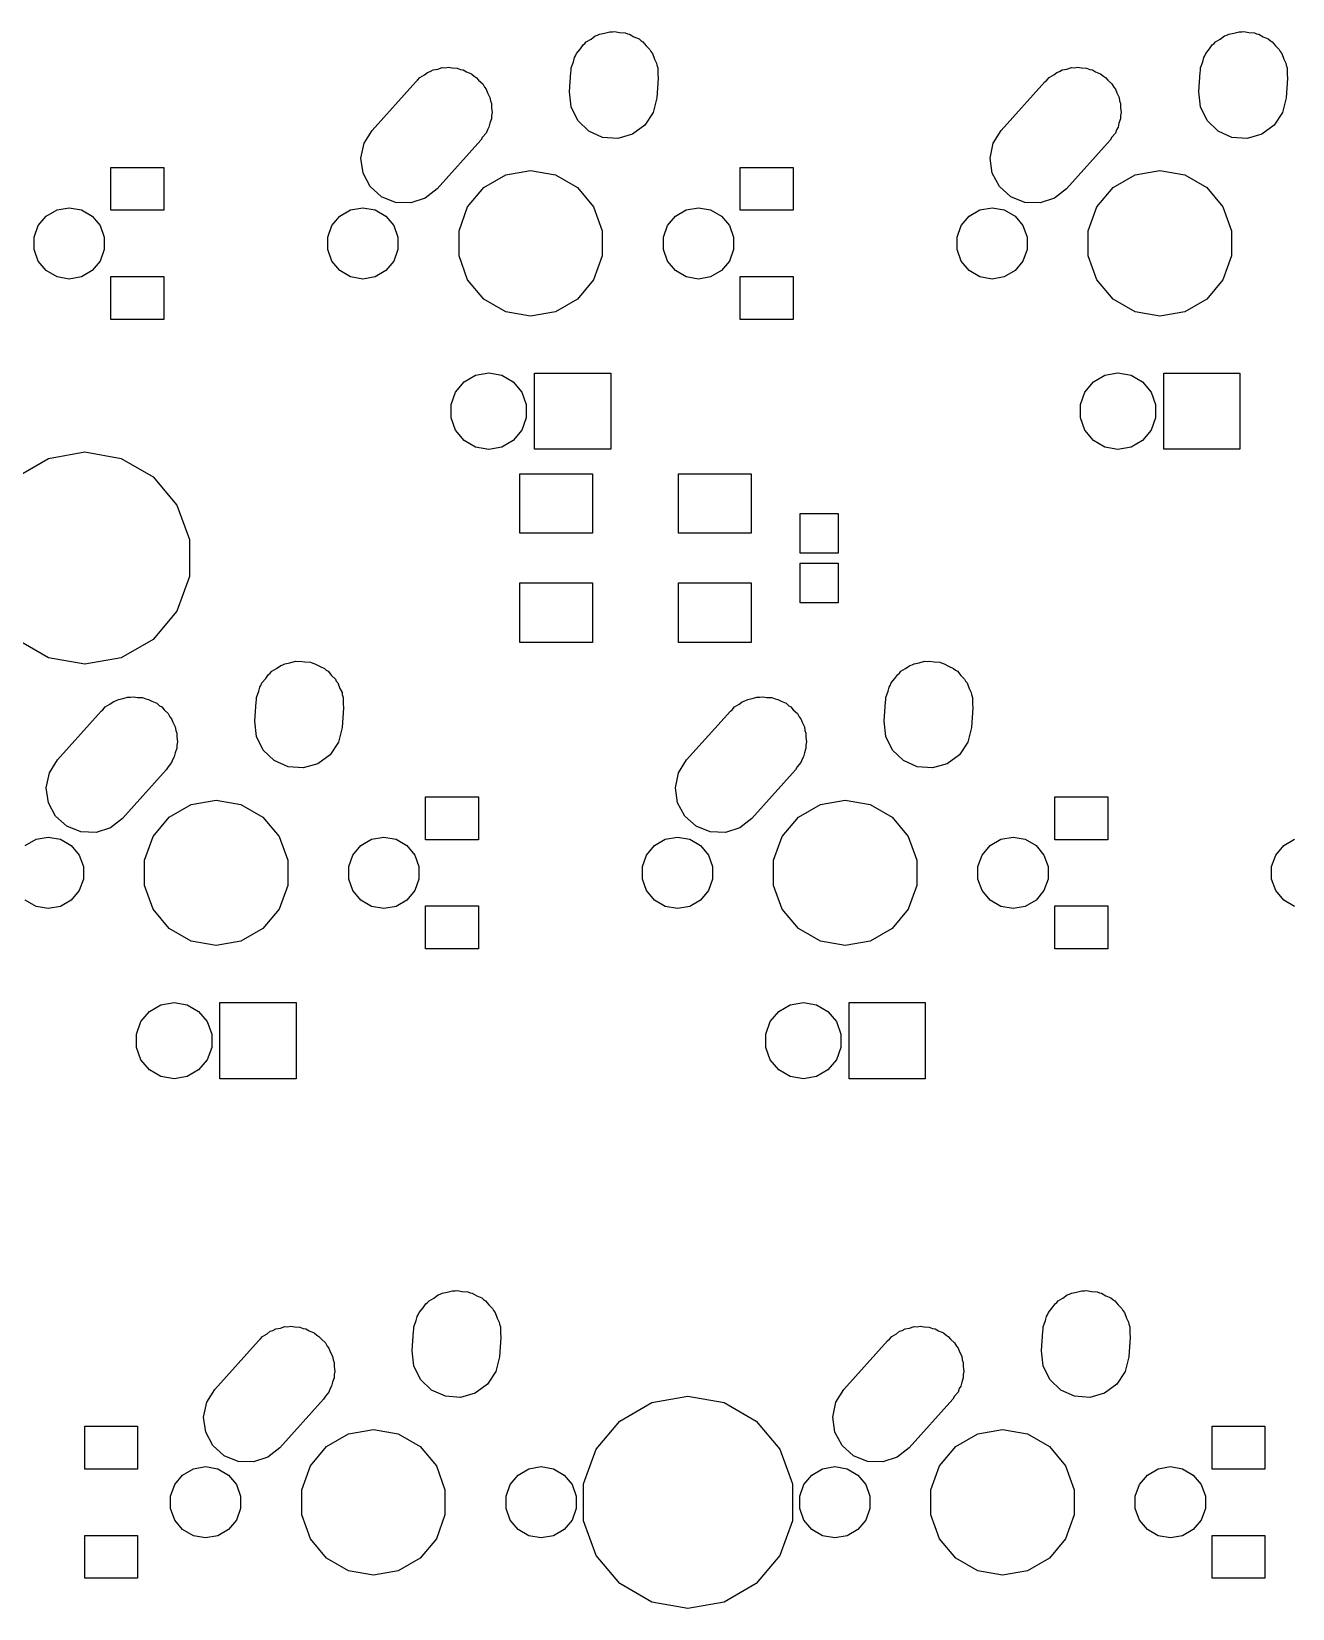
# Model space of a CAD drawing. Extents: x 50 to 349, y -142 to -48.
# Drawn here: x 156.34 to 194.51, y -98.46 to -50.74 of the extents above; entities that cross this region are included whole.
import ezdxf

# ---------------------------------------------------------------- set-up
doc = ezdxf.new("R2010")
doc.units = 0
doc.header["$MEASUREMENT"] = 0
doc.layers.add('BLACK', color=7, linetype='CONTINUOUS')

msp = doc.modelspace()

# ---------------------------------------------------------------- linework, layer by layer
at = {"layer": 'Black'}
for p, q in [((173.089, -51.1061), (173.135, -51.0511)), ((173.135, -51.0511), (173.277, -50.9691)), ((173.277, -50.9691), (173.408, -50.8735)), ((173.408, -50.8735), (173.477, -50.8538)), ((173.477, -50.8538), (173.535, -50.8202)), ((173.535, -50.8202), (173.687, -50.7934)), ((173.687, -50.7934), (173.851, -50.7462)), ((173.851, -50.7462), (173.925, -50.7514)), ((173.925, -50.7514), (173.99, -50.7399)), ((173.99, -50.7399), (174.138, -50.7661)), ((174.138, -50.7661), (174.31, -50.7779)), ((174.31, -50.7779), (174.379, -50.8085)), ((174.379, -50.8085), (174.445, -50.8202)), ((174.445, -50.8202), (174.578, -50.8971)), ((174.578, -50.8971), (174.73, -50.9647)), ((174.73, -50.9647), (174.783, -51.0152)), ((174.783, -51.0152), (174.845, -51.0511)), ((174.845, -51.0511), (174.95, -51.1768)), ((192.139, -51.1061), (192.185, -51.0511)), ((192.185, -51.0511), (192.327, -50.9691)), ((192.327, -50.9691), (192.458, -50.8735)), ((192.458, -50.8735), (192.527, -50.8538)), ((192.527, -50.8538), (192.585, -50.8202)), ((192.585, -50.8202), (192.737, -50.7934)), ((192.737, -50.7934), (192.901, -50.7462)), ((192.901, -50.7462), (192.975, -50.7514)), ((192.975, -50.7514), (193.04, -50.7399)), ((193.04, -50.7399), (193.188, -50.7661)), ((193.188, -50.7661), (193.36, -50.7779)), ((193.36, -50.7779), (193.429, -50.8085)), ((193.429, -50.8085), (193.495, -50.8202)), ((193.495, -50.8202), (193.628, -50.8971)), ((193.628, -50.8971), (193.78, -50.9647)), ((193.78, -50.9647), (193.833, -51.0152)), ((193.833, -51.0152), (193.895, -51.0511)), ((193.895, -51.0511), (194, -51.1768)), ((172.748, -51.6522), (172.779, -51.5261)), ((172.779, -51.5261), (172.811, -51.4789)), ((172.811, -51.4789), (172.838, -51.405)), ((172.838, -51.405), (172.954, -51.2673)), ((172.954, -51.2673), (173.036, -51.1443)), ((173.036, -51.1443), (173.089, -51.1061)), ((174.95, -51.1768), (175.062, -51.284)), ((175.062, -51.284), (175.091, -51.3447)), ((175.091, -51.3447), (175.142, -51.405)), ((175.142, -51.405), (175.203, -51.5738)), ((191.798, -51.6522), (191.829, -51.5261)), ((191.829, -51.5261), (191.861, -51.4789)), ((191.861, -51.4789), (191.888, -51.405)), ((191.888, -51.405), (192.004, -51.2673)), ((192.004, -51.2673), (192.086, -51.1443)), ((192.086, -51.1443), (192.139, -51.1061)), ((194, -51.1768), (194.112, -51.284)), ((194.112, -51.284), (194.141, -51.3447)), ((194.141, -51.3447), (194.192, -51.405)), ((194.192, -51.405), (194.253, -51.5738)), ((168.236, -52.0497), (168.332, -51.9746)), ((168.332, -51.9746), (168.411, -51.9488)), ((168.411, -51.9488), (168.495, -51.9002)), ((168.495, -51.9002), (168.635, -51.8754)), ((168.635, -51.8754), (168.769, -51.8317)), ((168.769, -51.8317), (168.865, -51.8349)), ((168.865, -51.8349), (168.95, -51.8199)), ((168.95, -51.8199), (169.074, -51.8418)), ((169.074, -51.8418), (169.229, -51.8469)), ((169.229, -51.8469), (169.328, -51.8865)), ((169.328, -51.8865), (169.405, -51.9002)), ((169.405, -51.9002), (169.504, -51.9576)), ((169.504, -51.9576), (169.656, -52.0186)), ((172.628, -52.565), (172.669, -51.9727)), ((172.669, -51.9727), (172.68, -51.926)), ((172.68, -51.839), (172.748, -51.6522)), ((172.68, -51.926), (172.68, -51.839)), ((175.203, -51.5738), (175.264, -51.6974)), ((175.264, -51.6974), (175.27, -51.7573)), ((175.27, -51.7573), (175.3, -51.839)), ((175.3, -51.839), (175.3, -52.0378)), ((187.286, -52.0497), (187.382, -51.9746)), ((187.382, -51.9746), (187.461, -51.9488)), ((187.461, -51.9488), (187.545, -51.9002)), ((187.545, -51.9002), (187.685, -51.8754)), ((187.685, -51.8754), (187.819, -51.8317)), ((187.819, -51.8317), (187.915, -51.8349)), ((187.915, -51.8349), (188, -51.8199)), ((188, -51.8199), (188.124, -51.8418)), ((188.124, -51.8418), (188.279, -51.8469)), ((188.279, -51.8469), (188.378, -51.8865)), ((188.378, -51.8865), (188.455, -51.9002)), ((188.455, -51.9002), (188.554, -51.9576)), ((188.554, -51.9576), (188.706, -52.0186)), ((191.678, -52.565), (191.719, -51.9727)), ((191.719, -51.9727), (191.73, -51.926)), ((191.73, -51.839), (191.798, -51.6522)), ((191.73, -51.926), (191.73, -51.839)), ((194.253, -51.5738), (194.314, -51.6974)), ((194.314, -51.6974), (194.32, -51.7573)), ((194.32, -51.7573), (194.35, -51.839)), ((194.35, -51.839), (194.35, -52.0378)), ((166.648, -53.7317), (167.97, -52.2586)), ((167.97, -52.2586), (168.024, -52.2163)), ((168.024, -52.2163), (168.095, -52.1311)), ((168.095, -52.1311), (168.236, -52.0497)), ((169.656, -52.0186), (169.739, -52.0932)), ((169.739, -52.0932), (169.805, -52.1311)), ((169.805, -52.1311), (169.876, -52.2162)), ((169.876, -52.2162), (169.999, -52.3259)), ((169.999, -52.3259), (170.051, -52.4249)), ((170.051, -52.4249), (170.102, -52.485)), ((170.102, -52.485), (170.141, -52.5929)), ((175.312, -52.155), (175.271, -52.7473)), ((175.3, -52.0378), (175.312, -52.155)), ((185.698, -53.7317), (187.02, -52.2586)), ((187.02, -52.2586), (187.074, -52.2163)), ((187.074, -52.2163), (187.145, -52.1311)), ((187.145, -52.1311), (187.286, -52.0497)), ((188.706, -52.0186), (188.789, -52.0932)), ((188.789, -52.0932), (188.855, -52.1311)), ((188.855, -52.1311), (188.926, -52.2162)), ((188.926, -52.2162), (189.049, -52.3259)), ((189.049, -52.3259), (189.101, -52.4249)), ((189.101, -52.4249), (189.152, -52.485)), ((189.152, -52.485), (189.191, -52.5929)), ((194.362, -52.155), (194.321, -52.7473)), ((194.35, -52.0378), (194.362, -52.155)), ((170.141, -52.5929), (170.215, -52.7318)), ((170.215, -52.7318), (170.23, -52.8383)), ((170.23, -52.8383), (170.26, -52.919)), ((170.26, -52.919), (170.26, -53.0447)), ((172.676, -53.0226), (172.628, -52.565)), ((175.271, -52.7473), (175.161, -53.1939)), ((189.191, -52.5929), (189.265, -52.7318)), ((189.265, -52.7318), (189.28, -52.8383)), ((189.28, -52.8383), (189.31, -52.919)), ((189.31, -52.919), (189.31, -53.0447)), ((191.726, -53.0226), (191.678, -52.565)), ((194.321, -52.7473), (194.211, -53.1939)), ((170.26, -53.381), (170.211, -53.5147)), ((170.26, -53.0447), (170.28, -53.1874)), ((170.28, -53.1874), (170.26, -53.2837)), ((170.26, -53.2837), (170.26, -53.381)), ((172.878, -53.436), (172.676, -53.0226)), ((173.21, -53.7553), (172.878, -53.436)), ((175.161, -53.1939), (174.904, -53.5757)), ((189.31, -53.381), (189.261, -53.5147)), ((189.31, -53.0447), (189.33, -53.1874)), ((189.33, -53.1874), (189.31, -53.2837)), ((189.31, -53.2837), (189.31, -53.381)), ((191.928, -53.436), (191.726, -53.0226)), ((192.26, -53.7553), (191.928, -53.436)), ((194.211, -53.1939), (193.954, -53.5757)), ((166.405, -54.1223), (166.648, -53.7317)), ((170.102, -53.815), (169.997, -53.9397)), ((170.14, -53.7105), (170.102, -53.815)), ((170.185, -53.6377), (170.14, -53.7105)), ((170.211, -53.5147), (170.185, -53.6377)), ((173.63, -53.9421), (173.21, -53.7553)), ((174.532, -53.8465), (174.089, -53.9738)), ((174.904, -53.5757), (174.532, -53.8465)), ((185.455, -54.1223), (185.698, -53.7317)), ((189.152, -53.815), (189.047, -53.9397)), ((189.19, -53.7105), (189.152, -53.815)), ((189.235, -53.6377), (189.19, -53.7105)), ((189.261, -53.5147), (189.235, -53.6377)), ((192.68, -53.9421), (192.26, -53.7553)), ((193.582, -53.8465), (193.139, -53.9738)), ((193.954, -53.5757), (193.582, -53.8465)), ((166.31, -54.5726), (166.405, -54.1223)), ((169.942, -54.0283), (168.62, -55.5014)), ((169.997, -53.9397), (169.942, -54.0283)), ((174.089, -53.9738), (173.63, -53.9421)), ((185.36, -54.5726), (185.455, -54.1223)), ((188.992, -54.0283), (187.67, -55.5014)), ((189.047, -53.9397), (188.992, -54.0283)), ((193.139, -53.9738), (192.68, -53.9421)), ((158.744, -56.15), (158.744, -54.85)), ((158.744, -54.85), (160.344, -54.85)), ((160.344, -54.85), (160.344, -56.15)), ((166.375, -55.0282), (166.31, -54.5726)), ((177.794, -56.15), (177.794, -54.85)), ((177.794, -54.85), (179.394, -54.85)), ((179.394, -54.85), (179.394, -56.15)), ((185.425, -55.0282), (185.36, -54.5726)), ((166.591, -55.4341), (166.375, -55.0282)), ((170.034, -55.463), (170.697, -55.0805)), ((170.697, -55.0805), (171.45, -54.9477)), ((171.45, -54.9477), (172.203, -55.0805)), ((172.203, -55.0805), (172.866, -55.463)), ((185.641, -55.4341), (185.425, -55.0282)), ((189.084, -55.463), (189.747, -55.0805)), ((189.747, -55.0805), (190.5, -54.9477)), ((190.5, -54.9477), (191.253, -55.0805)), ((191.253, -55.0805), (191.916, -55.463)), ((166.934, -55.7414), (166.591, -55.4341)), ((167.361, -55.9131), (166.934, -55.7414)), ((168.258, -55.7854), (167.821, -55.9283)), ((168.62, -55.5014), (168.258, -55.7854)), ((169.543, -56.0489), (170.034, -55.463)), ((172.866, -55.463), (173.357, -56.0489)), ((185.984, -55.7414), (185.641, -55.4341)), ((186.411, -55.9131), (185.984, -55.7414)), ((187.308, -55.7854), (186.871, -55.9283)), ((187.67, -55.5014), (187.308, -55.7854)), ((188.593, -56.0489), (189.084, -55.463)), ((191.916, -55.463), (192.407, -56.0489)), ((156.786, -56.3234), (157.111, -56.136)), ((157.111, -56.136), (157.48, -56.0709)), ((157.48, -56.0709), (157.849, -56.136)), ((157.849, -56.136), (158.174, -56.3234)), ((160.344, -56.15), (158.744, -56.15)), ((165.676, -56.3234), (166.001, -56.136)), ((166.001, -56.136), (166.37, -56.0709)), ((166.37, -56.0709), (166.739, -56.136)), ((166.739, -56.136), (167.064, -56.3234)), ((167.821, -55.9283), (167.361, -55.9131)), ((169.281, -56.7676), (169.543, -56.0489)), ((173.357, -56.0489), (173.619, -56.7676)), ((175.836, -56.3234), (176.161, -56.136)), ((176.161, -56.136), (176.53, -56.0709)), ((176.53, -56.0709), (176.899, -56.136)), ((176.899, -56.136), (177.224, -56.3234)), ((179.394, -56.15), (177.794, -56.15)), ((184.726, -56.3234), (185.051, -56.136)), ((185.051, -56.136), (185.42, -56.0709)), ((185.42, -56.0709), (185.789, -56.136)), ((185.789, -56.136), (186.114, -56.3234)), ((186.871, -55.9283), (186.411, -55.9131)), ((188.331, -56.7676), (188.593, -56.0489)), ((192.407, -56.0489), (192.669, -56.7676)), ((156.417, -56.9626), (156.545, -56.6104)), ((156.545, -56.6104), (156.786, -56.3234)), ((158.174, -56.3234), (158.415, -56.6104)), ((158.415, -56.6104), (158.543, -56.9626)), ((165.307, -56.9626), (165.435, -56.6104)), ((165.435, -56.6104), (165.676, -56.3234)), ((167.064, -56.3234), (167.305, -56.6104)), ((167.305, -56.6104), (167.433, -56.9626)), ((169.281, -57.5324), (169.281, -56.7676)), ((173.619, -56.7676), (173.619, -57.5324)), ((175.467, -56.9626), (175.595, -56.6104)), ((175.595, -56.6104), (175.836, -56.3234)), ((177.224, -56.3234), (177.465, -56.6104)), ((177.465, -56.6104), (177.593, -56.9626)), ((184.357, -56.9626), (184.485, -56.6104)), ((184.485, -56.6104), (184.726, -56.3234)), ((186.114, -56.3234), (186.355, -56.6104)), ((186.355, -56.6104), (186.483, -56.9626)), ((188.331, -57.5324), (188.331, -56.7676)), ((192.669, -56.7676), (192.669, -57.5324)), ((156.417, -57.3374), (156.417, -56.9626)), ((158.543, -56.9626), (158.543, -57.3374)), ((165.307, -57.3374), (165.307, -56.9626)), ((167.433, -56.9626), (167.433, -57.3374)), ((175.467, -57.3374), (175.467, -56.9626)), ((177.593, -56.9626), (177.593, -57.3374)), ((184.357, -57.3374), (184.357, -56.9626)), ((186.483, -56.9626), (186.483, -57.3374)), ((156.545, -57.6896), (156.417, -57.3374)), ((156.786, -57.9766), (156.545, -57.6896)), ((158.415, -57.6896), (158.174, -57.9766)), ((158.543, -57.3374), (158.415, -57.6896)), ((165.435, -57.6896), (165.307, -57.3374)), ((165.676, -57.9766), (165.435, -57.6896)), ((167.305, -57.6896), (167.064, -57.9766)), ((167.433, -57.3374), (167.305, -57.6896)), ((169.543, -58.2511), (169.281, -57.5324)), ((173.619, -57.5324), (173.357, -58.2511)), ((175.595, -57.6896), (175.467, -57.3374)), ((175.836, -57.9766), (175.595, -57.6896)), ((177.465, -57.6896), (177.224, -57.9766)), ((177.593, -57.3374), (177.465, -57.6896)), ((184.485, -57.6896), (184.357, -57.3374)), ((184.726, -57.9766), (184.485, -57.6896)), ((186.355, -57.6896), (186.114, -57.9766)), ((186.483, -57.3374), (186.355, -57.6896)), ((188.593, -58.2511), (188.331, -57.5324)), ((192.669, -57.5324), (192.407, -58.2511)), ((157.111, -58.164), (156.786, -57.9766)), ((157.48, -58.2291), (157.111, -58.164)), ((157.849, -58.164), (157.48, -58.2291)), ((158.174, -57.9766), (157.849, -58.164)), ((158.744, -59.45), (158.744, -58.15)), ((158.744, -58.15), (160.344, -58.15)), ((160.344, -58.15), (160.344, -59.45)), ((166.001, -58.164), (165.676, -57.9766)), ((166.37, -58.2291), (166.001, -58.164)), ((166.739, -58.164), (166.37, -58.2291)), ((167.064, -57.9766), (166.739, -58.164)), ((176.161, -58.164), (175.836, -57.9766)), ((176.53, -58.2291), (176.161, -58.164)), ((176.899, -58.164), (176.53, -58.2291)), ((177.224, -57.9766), (176.899, -58.164)), ((177.794, -59.45), (177.794, -58.15)), ((177.794, -58.15), (179.394, -58.15)), ((179.394, -58.15), (179.394, -59.45)), ((185.051, -58.164), (184.726, -57.9766)), ((185.42, -58.2291), (185.051, -58.164)), ((185.789, -58.164), (185.42, -58.2291)), ((186.114, -57.9766), (185.789, -58.164)), ((170.034, -58.837), (169.543, -58.2511)), ((173.357, -58.2511), (172.866, -58.837)), ((189.084, -58.837), (188.593, -58.2511)), ((192.407, -58.2511), (191.916, -58.837)), ((170.697, -59.2195), (170.034, -58.837)), ((172.866, -58.837), (172.203, -59.2195)), ((189.747, -59.2195), (189.084, -58.837)), ((191.916, -58.837), (191.253, -59.2195)), ((160.344, -59.45), (158.744, -59.45)), ((171.45, -59.3523), (170.697, -59.2195)), ((172.203, -59.2195), (171.45, -59.3523)), ((179.394, -59.45), (177.794, -59.45)), ((190.5, -59.3523), (189.747, -59.2195)), ((191.253, -59.2195), (190.5, -59.3523)), ((169.784, -61.1429), (170.18, -61.0731)), ((170.18, -61.0731), (170.576, -61.1429)), ((171.567, -63.3825), (171.567, -61.0775)), ((171.567, -61.0775), (173.873, -61.0775)), ((173.873, -61.0775), (173.873, -63.3825)), ((188.834, -61.1429), (189.23, -61.0731)), ((189.23, -61.0731), (189.626, -61.1429)), ((190.617, -63.3825), (190.617, -61.0775)), ((190.617, -61.0775), (192.922, -61.0775)), ((192.922, -61.0775), (192.922, -63.3825)), ((169.178, -61.6515), (169.436, -61.3438)), ((169.436, -61.3438), (169.784, -61.1429)), ((170.576, -61.1429), (170.924, -61.3438)), ((170.924, -61.3438), (171.182, -61.6515)), ((188.228, -61.6515), (188.486, -61.3438)), ((188.486, -61.3438), (188.834, -61.1429)), ((189.626, -61.1429), (189.974, -61.3438)), ((189.974, -61.3438), (190.232, -61.6515)), ((169.041, -62.0291), (169.178, -61.6515)), ((169.041, -62.4309), (169.041, -62.0291)), ((171.182, -61.6515), (171.319, -62.0291)), ((171.319, -62.0291), (171.319, -62.4309)), ((188.091, -62.0291), (188.228, -61.6515)), ((188.091, -62.4309), (188.091, -62.0291)), ((190.232, -61.6515), (190.369, -62.0291)), ((190.369, -62.0291), (190.369, -62.4309)), ((169.178, -62.8085), (169.041, -62.4309)), ((171.319, -62.4309), (171.182, -62.8085)), ((188.228, -62.8085), (188.091, -62.4309)), ((190.369, -62.4309), (190.232, -62.8085)), ((169.436, -63.1162), (169.178, -62.8085)), ((171.182, -62.8085), (170.924, -63.1162)), ((188.486, -63.1162), (188.228, -62.8085)), ((190.232, -62.8085), (189.974, -63.1162)), ((156.858, -63.6565), (157.956, -63.4628)), ((157.956, -63.4628), (159.055, -63.6565)), ((169.784, -63.3171), (169.436, -63.1162)), ((170.18, -63.3869), (169.784, -63.3171)), ((170.576, -63.3171), (170.18, -63.3869)), ((170.924, -63.1162), (170.576, -63.3171)), ((173.873, -63.3825), (171.567, -63.3825)), ((188.834, -63.3171), (188.486, -63.1162)), ((189.23, -63.3869), (188.834, -63.3171)), ((189.626, -63.3171), (189.23, -63.3869)), ((189.974, -63.1162), (189.626, -63.3171)), ((192.922, -63.3825), (190.617, -63.3825)), ((155.891, -64.2143), (156.858, -63.6565)), ((159.055, -63.6565), (160.021, -64.2143)), ((160.021, -64.2143), (160.738, -65.0689)), ((171.125, -65.925), (171.125, -64.125)), ((171.125, -64.125), (173.325, -64.125)), ((173.325, -64.125), (173.325, -65.925)), ((175.925, -65.925), (175.925, -64.125)), ((175.925, -64.125), (178.125, -64.125)), ((178.125, -64.125), (178.125, -65.925)), ((160.738, -65.0689), (161.12, -66.1172)), ((179.606, -66.525), (179.606, -65.325)), ((179.606, -65.325), (180.756, -65.325)), ((180.756, -65.325), (180.756, -66.525)), ((161.12, -66.1172), (161.12, -67.2328)), ((173.325, -65.925), (171.125, -65.925)), ((178.125, -65.925), (175.925, -65.925)), ((180.756, -66.525), (179.606, -66.525)), ((161.12, -67.2328), (160.738, -68.2811)), ((179.606, -68.025), (179.606, -66.825)), ((179.606, -66.825), (180.756, -66.825)), ((180.756, -66.825), (180.756, -68.025)), ((171.125, -69.225), (171.125, -67.425)), ((171.125, -67.425), (173.325, -67.425)), ((173.325, -67.425), (173.325, -69.225)), ((175.925, -69.225), (175.925, -67.425)), ((175.925, -67.425), (178.125, -67.425)), ((178.125, -67.425), (178.125, -69.225)), ((180.756, -68.025), (179.606, -68.025)), ((160.738, -68.2811), (160.021, -69.1357)), ((156.858, -69.6935), (155.891, -69.1357)), ((160.021, -69.1357), (159.055, -69.6935)), ((173.325, -69.225), (171.125, -69.225)), ((178.125, -69.225), (175.925, -69.225)), ((157.956, -69.8872), (156.858, -69.6935)), ((159.055, -69.6935), (157.956, -69.8872)), ((163.564, -70.1561), (163.61, -70.1011)), ((163.61, -70.1011), (163.752, -70.0191)), ((163.752, -70.0191), (163.883, -69.9235)), ((163.883, -69.9235), (163.952, -69.9038)), ((163.952, -69.9038), (164.01, -69.8702)), ((164.01, -69.8702), (164.162, -69.8434)), ((164.162, -69.8434), (164.326, -69.7962)), ((164.326, -69.7962), (164.4, -69.8014)), ((164.4, -69.8014), (164.465, -69.7899)), ((164.465, -69.7899), (164.613, -69.8161)), ((164.613, -69.8161), (164.785, -69.8279)), ((164.785, -69.8279), (164.854, -69.8584)), ((164.854, -69.8584), (164.92, -69.8702)), ((164.92, -69.8702), (165.053, -69.9471)), ((165.053, -69.9471), (165.205, -70.0147)), ((165.205, -70.0147), (165.258, -70.0652)), ((165.258, -70.0652), (165.32, -70.1011)), ((165.32, -70.1011), (165.425, -70.2268)), ((182.614, -70.1561), (182.66, -70.1011)), ((182.66, -70.1011), (182.802, -70.0191)), ((182.802, -70.0191), (182.933, -69.9235)), ((182.933, -69.9235), (183.002, -69.9038)), ((183.002, -69.9038), (183.06, -69.8702)), ((183.06, -69.8702), (183.212, -69.8434)), ((183.212, -69.8434), (183.376, -69.7962)), ((183.376, -69.7962), (183.45, -69.8014)), ((183.45, -69.8014), (183.515, -69.7899)), ((183.515, -69.7899), (183.663, -69.8161)), ((183.663, -69.8161), (183.835, -69.8279)), ((183.835, -69.8279), (183.904, -69.8584)), ((183.904, -69.8584), (183.97, -69.8702)), ((183.97, -69.8702), (184.103, -69.9471)), ((184.103, -69.9471), (184.255, -70.0147)), ((184.255, -70.0147), (184.308, -70.0652)), ((184.308, -70.0652), (184.37, -70.1011)), ((184.37, -70.1011), (184.475, -70.2268)), ((163.223, -70.7022), (163.254, -70.5761)), ((163.254, -70.5761), (163.286, -70.5289)), ((163.286, -70.5289), (163.313, -70.455)), ((163.313, -70.455), (163.429, -70.3173)), ((163.429, -70.3173), (163.511, -70.1943)), ((163.511, -70.1943), (163.564, -70.1561)), ((165.425, -70.2268), (165.537, -70.334)), ((165.537, -70.334), (165.566, -70.3947)), ((165.566, -70.3947), (165.617, -70.455)), ((165.617, -70.455), (165.678, -70.6238)), ((165.678, -70.6238), (165.739, -70.7474)), ((182.273, -70.7022), (182.304, -70.5761)), ((182.304, -70.5761), (182.336, -70.5289)), ((182.336, -70.5289), (182.363, -70.455)), ((182.363, -70.455), (182.479, -70.3173)), ((182.479, -70.3173), (182.561, -70.1943)), ((182.561, -70.1943), (182.614, -70.1561)), ((184.475, -70.2268), (184.587, -70.334)), ((184.587, -70.334), (184.616, -70.3947)), ((184.616, -70.3947), (184.667, -70.455)), ((184.667, -70.455), (184.728, -70.6238)), ((184.728, -70.6238), (184.789, -70.7474)), ((158.57, -71.1811), (158.711, -71.0997)), ((158.711, -71.0997), (158.807, -71.0246)), ((158.807, -71.0246), (158.886, -70.9988)), ((158.886, -70.9988), (158.97, -70.9502)), ((158.97, -70.9502), (159.11, -70.9254)), ((159.11, -70.9254), (159.244, -70.8817)), ((159.244, -70.8817), (159.34, -70.8849)), ((159.34, -70.8849), (159.425, -70.8699)), ((159.425, -70.8699), (159.549, -70.8918)), ((159.549, -70.8918), (159.704, -70.8969)), ((159.704, -70.8969), (159.803, -70.9365)), ((159.803, -70.9365), (159.88, -70.9502)), ((159.88, -70.9502), (159.979, -71.0076)), ((159.979, -71.0076), (160.131, -71.0686)), ((160.131, -71.0686), (160.214, -71.1432)), ((163.103, -71.615), (163.144, -71.0227)), ((163.144, -71.0227), (163.155, -70.976)), ((163.155, -70.889), (163.223, -70.7022)), ((163.155, -70.976), (163.155, -70.889)), ((165.739, -70.7474), (165.745, -70.8073)), ((165.745, -70.8073), (165.775, -70.889)), ((165.775, -70.889), (165.775, -71.0878)), ((165.775, -71.0878), (165.787, -71.205)), ((177.62, -71.1811), (177.761, -71.0997)), ((177.761, -71.0997), (177.857, -71.0246)), ((177.857, -71.0246), (177.936, -70.9988)), ((177.936, -70.9988), (178.02, -70.9502)), ((178.02, -70.9502), (178.16, -70.9254)), ((178.16, -70.9254), (178.294, -70.8817)), ((178.294, -70.8817), (178.39, -70.8849)), ((178.39, -70.8849), (178.475, -70.8699)), ((178.475, -70.8699), (178.599, -70.8918)), ((178.599, -70.8918), (178.754, -70.8969)), ((178.754, -70.8969), (178.853, -70.9365)), ((178.853, -70.9365), (178.93, -70.9502)), ((178.93, -70.9502), (179.029, -71.0076)), ((179.029, -71.0076), (179.181, -71.0686)), ((179.181, -71.0686), (179.264, -71.1432)), ((182.153, -71.615), (182.194, -71.0227)), ((182.194, -71.0227), (182.205, -70.976)), ((182.205, -70.889), (182.273, -70.7022)), ((182.205, -70.976), (182.205, -70.889)), ((184.789, -70.7474), (184.795, -70.8073)), ((184.795, -70.8073), (184.825, -70.889)), ((184.825, -70.889), (184.825, -71.0878)), ((184.825, -71.0878), (184.837, -71.205)), ((157.123, -72.7817), (158.445, -71.3086)), ((158.445, -71.3086), (158.499, -71.2663)), ((158.499, -71.2663), (158.57, -71.1811)), ((160.214, -71.1432), (160.28, -71.1811)), ((160.28, -71.1811), (160.351, -71.2662)), ((160.351, -71.2662), (160.474, -71.3759)), ((160.474, -71.3759), (160.526, -71.4749)), ((160.526, -71.4749), (160.577, -71.535)), ((160.577, -71.535), (160.616, -71.6429)), ((165.787, -71.205), (165.746, -71.7973)), ((176.173, -72.7817), (177.495, -71.3086)), ((177.495, -71.3086), (177.549, -71.2663)), ((177.549, -71.2663), (177.62, -71.1811)), ((179.264, -71.1432), (179.33, -71.1811)), ((179.33, -71.1811), (179.401, -71.2662)), ((179.401, -71.2662), (179.524, -71.3759)), ((179.524, -71.3759), (179.576, -71.4749)), ((179.576, -71.4749), (179.627, -71.535)), ((179.627, -71.535), (179.666, -71.6429)), ((184.837, -71.205), (184.796, -71.7973)), ((160.616, -71.6429), (160.69, -71.7818)), ((160.69, -71.7818), (160.705, -71.8883)), ((160.705, -71.8883), (160.735, -71.969)), ((160.735, -71.969), (160.735, -72.0947)), ((163.151, -72.0726), (163.103, -71.615)), ((165.746, -71.7973), (165.636, -72.2439)), ((179.666, -71.6429), (179.74, -71.7818)), ((179.74, -71.7818), (179.755, -71.8883)), ((179.755, -71.8883), (179.785, -71.969)), ((179.785, -71.969), (179.785, -72.0947)), ((182.201, -72.0726), (182.153, -71.615)), ((184.796, -71.7973), (184.686, -72.2439)), ((160.735, -72.431), (160.686, -72.5647)), ((160.735, -72.0947), (160.755, -72.2374)), ((160.755, -72.2374), (160.735, -72.3337)), ((160.735, -72.3337), (160.735, -72.431)), ((163.353, -72.486), (163.151, -72.0726)), ((163.685, -72.8053), (163.353, -72.486)), ((165.636, -72.2439), (165.379, -72.6257)), ((179.785, -72.431), (179.736, -72.5647)), ((179.785, -72.0947), (179.805, -72.2374)), ((179.805, -72.2374), (179.785, -72.3337)), ((179.785, -72.3337), (179.785, -72.431)), ((182.403, -72.486), (182.201, -72.0726)), ((182.735, -72.8053), (182.403, -72.486)), ((184.686, -72.2439), (184.429, -72.6257)), ((156.88, -73.1723), (157.123, -72.7817)), ((160.472, -72.9897), (160.417, -73.0783)), ((160.577, -72.865), (160.472, -72.9897)), ((160.615, -72.7605), (160.577, -72.865)), ((160.66, -72.6877), (160.615, -72.7605)), ((160.686, -72.5647), (160.66, -72.6877)), ((164.105, -72.9921), (163.685, -72.8053)), ((164.564, -73.0238), (164.105, -72.9921)), ((165.007, -72.8965), (164.564, -73.0238)), ((165.379, -72.6257), (165.007, -72.8965)), ((175.93, -73.1723), (176.173, -72.7817)), ((179.522, -72.9897), (179.467, -73.0783)), ((179.627, -72.865), (179.522, -72.9897)), ((179.665, -72.7605), (179.627, -72.865)), ((179.71, -72.6877), (179.665, -72.7605)), ((179.736, -72.5647), (179.71, -72.6877)), ((183.155, -72.9921), (182.735, -72.8053)), ((183.614, -73.0238), (183.155, -72.9921)), ((184.057, -72.8965), (183.614, -73.0238)), ((184.429, -72.6257), (184.057, -72.8965)), ((156.785, -73.6226), (156.88, -73.1723)), ((160.417, -73.0783), (159.095, -74.5514)), ((175.835, -73.6226), (175.93, -73.1723)), ((179.467, -73.0783), (178.145, -74.5514)), ((156.85, -74.0782), (156.785, -73.6226)), ((168.269, -75.2), (168.269, -73.9)), ((168.269, -73.9), (169.869, -73.9)), ((169.869, -73.9), (169.869, -75.2)), ((175.9, -74.0782), (175.835, -73.6226)), ((187.319, -75.2), (187.319, -73.9)), ((187.319, -73.9), (188.919, -73.9)), ((188.919, -73.9), (188.919, -75.2)), ((157.066, -74.4841), (156.85, -74.0782)), ((160.509, -74.513), (161.172, -74.1305)), ((161.172, -74.1305), (161.925, -73.9977)), ((161.925, -73.9977), (162.678, -74.1305)), ((162.678, -74.1305), (163.341, -74.513)), ((176.116, -74.4841), (175.9, -74.0782)), ((179.559, -74.513), (180.222, -74.1305)), ((180.222, -74.1305), (180.975, -73.9977)), ((180.975, -73.9977), (181.728, -74.1305)), ((181.728, -74.1305), (182.391, -74.513)), ((157.409, -74.7914), (157.066, -74.4841)), ((157.836, -74.9631), (157.409, -74.7914)), ((158.733, -74.8354), (158.296, -74.9783)), ((159.095, -74.5514), (158.733, -74.8354)), ((160.018, -75.0989), (160.509, -74.513)), ((163.341, -74.513), (163.832, -75.0989)), ((176.459, -74.7914), (176.116, -74.4841)), ((176.886, -74.9631), (176.459, -74.7914)), ((177.783, -74.8354), (177.346, -74.9783)), ((178.145, -74.5514), (177.783, -74.8354)), ((179.068, -75.0989), (179.559, -74.513)), ((182.391, -74.513), (182.882, -75.0989)), ((156.151, -75.3734), (156.476, -75.186)), ((156.476, -75.186), (156.845, -75.1209)), ((156.845, -75.1209), (157.214, -75.186)), ((157.214, -75.186), (157.539, -75.3734)), ((157.539, -75.3734), (157.78, -75.6604)), ((158.296, -74.9783), (157.836, -74.9631)), ((159.756, -75.8176), (160.018, -75.0989)), ((163.832, -75.0989), (164.094, -75.8176)), ((166.07, -75.6604), (166.311, -75.3734)), ((166.311, -75.3734), (166.636, -75.186)), ((166.636, -75.186), (167.005, -75.1209)), ((167.005, -75.1209), (167.374, -75.186)), ((167.374, -75.186), (167.699, -75.3734)), ((167.699, -75.3734), (167.94, -75.6604)), ((169.869, -75.2), (168.269, -75.2)), ((174.96, -75.6604), (175.201, -75.3734)), ((175.201, -75.3734), (175.526, -75.186)), ((175.526, -75.186), (175.895, -75.1209)), ((175.895, -75.1209), (176.264, -75.186)), ((176.264, -75.186), (176.589, -75.3734)), ((176.589, -75.3734), (176.83, -75.6604)), ((177.346, -74.9783), (176.886, -74.9631)), ((178.806, -75.8176), (179.068, -75.0989)), ((182.882, -75.0989), (183.144, -75.8176)), ((185.12, -75.6604), (185.361, -75.3734)), ((185.361, -75.3734), (185.686, -75.186)), ((185.686, -75.186), (186.055, -75.1209)), ((186.055, -75.1209), (186.424, -75.186)), ((186.424, -75.186), (186.749, -75.3734)), ((186.749, -75.3734), (186.99, -75.6604)), ((188.919, -75.2), (187.319, -75.2)), ((194.01, -75.6604), (194.251, -75.3734)), ((194.251, -75.3734), (194.576, -75.186)), ((157.78, -75.6604), (157.908, -76.0126)), ((159.756, -76.5824), (159.756, -75.8176)), ((164.094, -75.8176), (164.094, -76.5824)), ((165.942, -76.0126), (166.07, -75.6604)), ((167.94, -75.6604), (168.068, -76.0126)), ((174.832, -76.0126), (174.96, -75.6604)), ((176.83, -75.6604), (176.958, -76.0126)), ((178.806, -76.5824), (178.806, -75.8176)), ((183.144, -75.8176), (183.144, -76.5824)), ((184.992, -76.0126), (185.12, -75.6604)), ((186.99, -75.6604), (187.118, -76.0126)), ((193.882, -76.0126), (194.01, -75.6604)), ((157.908, -76.0126), (157.908, -76.3874)), ((165.942, -76.3874), (165.942, -76.0126)), ((168.068, -76.0126), (168.068, -76.3874)), ((174.832, -76.3874), (174.832, -76.0126)), ((176.958, -76.0126), (176.958, -76.3874)), ((184.992, -76.3874), (184.992, -76.0126)), ((187.118, -76.0126), (187.118, -76.3874)), ((193.882, -76.3874), (193.882, -76.0126)), ((157.78, -76.7396), (157.539, -77.0266)), ((157.908, -76.3874), (157.78, -76.7396)), ((160.018, -77.3011), (159.756, -76.5824)), ((164.094, -76.5824), (163.832, -77.3011)), ((166.07, -76.7396), (165.942, -76.3874)), ((166.311, -77.0266), (166.07, -76.7396)), ((167.94, -76.7396), (167.699, -77.0266)), ((168.068, -76.3874), (167.94, -76.7396)), ((174.96, -76.7396), (174.832, -76.3874)), ((175.201, -77.0266), (174.96, -76.7396)), ((176.83, -76.7396), (176.589, -77.0266)), ((176.958, -76.3874), (176.83, -76.7396)), ((179.068, -77.3011), (178.806, -76.5824)), ((183.144, -76.5824), (182.882, -77.3011)), ((185.12, -76.7396), (184.992, -76.3874)), ((185.361, -77.0266), (185.12, -76.7396)), ((186.99, -76.7396), (186.749, -77.0266)), ((187.118, -76.3874), (186.99, -76.7396)), ((194.01, -76.7396), (193.882, -76.3874)), ((194.251, -77.0266), (194.01, -76.7396)), ((156.476, -77.214), (156.151, -77.0266)), ((156.845, -77.2791), (156.476, -77.214)), ((157.214, -77.214), (156.845, -77.2791)), ((157.539, -77.0266), (157.214, -77.214)), ((160.509, -77.887), (160.018, -77.3011)), ((163.832, -77.3011), (163.341, -77.887)), ((166.636, -77.214), (166.311, -77.0266)), ((167.005, -77.2791), (166.636, -77.214)), ((167.374, -77.214), (167.005, -77.2791)), ((167.699, -77.0266), (167.374, -77.214)), ((168.269, -78.5), (168.269, -77.2)), ((168.269, -77.2), (169.869, -77.2)), ((169.869, -77.2), (169.869, -78.5)), ((175.526, -77.214), (175.201, -77.0266)), ((175.895, -77.2791), (175.526, -77.214)), ((176.264, -77.214), (175.895, -77.2791)), ((176.589, -77.0266), (176.264, -77.214)), ((179.559, -77.887), (179.068, -77.3011)), ((182.882, -77.3011), (182.391, -77.887)), ((185.686, -77.214), (185.361, -77.0266)), ((186.055, -77.2791), (185.686, -77.214)), ((186.424, -77.214), (186.055, -77.2791)), ((186.749, -77.0266), (186.424, -77.214)), ((187.319, -78.5), (187.319, -77.2)), ((187.319, -77.2), (188.919, -77.2)), ((188.919, -77.2), (188.919, -78.5)), ((194.576, -77.214), (194.251, -77.0266)), ((161.172, -78.2695), (160.509, -77.887)), ((163.341, -77.887), (162.678, -78.2695)), ((180.222, -78.2695), (179.559, -77.887)), ((182.391, -77.887), (181.728, -78.2695)), ((161.925, -78.4023), (161.172, -78.2695)), ((162.678, -78.2695), (161.925, -78.4023)), ((169.869, -78.5), (168.269, -78.5)), ((180.975, -78.4023), (180.222, -78.2695)), ((181.728, -78.2695), (180.975, -78.4023)), ((188.919, -78.5), (187.319, -78.5)), ((160.259, -80.1929), (160.655, -80.1231)), ((160.655, -80.1231), (161.051, -80.1929)), ((162.042, -82.4325), (162.042, -80.1275)), ((162.042, -80.1275), (164.347, -80.1275)), ((164.347, -80.1275), (164.347, -82.4325)), ((179.309, -80.1929), (179.705, -80.1231)), ((179.705, -80.1231), (180.101, -80.1929)), ((181.093, -82.4325), (181.093, -80.1275)), ((181.093, -80.1275), (183.397, -80.1275)), ((183.397, -80.1275), (183.397, -82.4325)), ((159.653, -80.7015), (159.911, -80.3938)), ((159.911, -80.3938), (160.259, -80.1929)), ((161.051, -80.1929), (161.399, -80.3938)), ((161.399, -80.3938), (161.657, -80.7015)), ((178.703, -80.7015), (178.961, -80.3938)), ((178.961, -80.3938), (179.309, -80.1929)), ((180.101, -80.1929), (180.449, -80.3938)), ((180.449, -80.3938), (180.707, -80.7015)), ((159.516, -81.0791), (159.653, -80.7015)), ((159.516, -81.4809), (159.516, -81.0791)), ((161.657, -80.7015), (161.794, -81.0791)), ((161.794, -81.0791), (161.794, -81.4809)), ((178.566, -81.0791), (178.703, -80.7015)), ((178.566, -81.4809), (178.566, -81.0791)), ((180.707, -80.7015), (180.844, -81.0791)), ((180.844, -81.0791), (180.844, -81.4809)), ((159.653, -81.8585), (159.516, -81.4809)), ((161.794, -81.4809), (161.657, -81.8585)), ((178.703, -81.8585), (178.566, -81.4809)), ((180.844, -81.4809), (180.707, -81.8585)), ((159.911, -82.1662), (159.653, -81.8585)), ((161.657, -81.8585), (161.399, -82.1662)), ((178.961, -82.1662), (178.703, -81.8585)), ((180.707, -81.8585), (180.449, -82.1662)), ((160.259, -82.3671), (159.911, -82.1662)), ((160.655, -82.4369), (160.259, -82.3671)), ((161.051, -82.3671), (160.655, -82.4369)), ((161.399, -82.1662), (161.051, -82.3671)), ((164.347, -82.4325), (162.042, -82.4325)), ((179.309, -82.3671), (178.961, -82.1662)), ((179.705, -82.4369), (179.309, -82.3671)), ((180.101, -82.3671), (179.705, -82.4369)), ((180.449, -82.1662), (180.101, -82.3671)), ((183.397, -82.4325), (181.093, -82.4325)), ((168.274, -89.2443), (168.326, -89.2061)), ((168.326, -89.2061), (168.373, -89.1511)), ((168.373, -89.1511), (168.515, -89.0691)), ((168.515, -89.0691), (168.646, -88.9735)), ((168.646, -88.9735), (168.714, -88.9538)), ((168.714, -88.9538), (168.773, -88.9202)), ((168.773, -88.9202), (168.924, -88.8934)), ((168.924, -88.8934), (169.088, -88.8462)), ((169.088, -88.8462), (169.163, -88.8514)), ((169.163, -88.8514), (169.227, -88.8399)), ((169.227, -88.8399), (169.376, -88.8661)), ((169.376, -88.8661), (169.547, -88.8779)), ((169.547, -88.8779), (169.616, -88.9085)), ((169.616, -88.9085), (169.682, -88.9202)), ((169.682, -88.9202), (169.816, -88.9971)), ((169.816, -88.9971), (169.968, -89.0647)), ((169.968, -89.0647), (170.02, -89.1152)), ((170.02, -89.1152), (170.082, -89.1511)), ((170.082, -89.1511), (170.188, -89.2768)), ((187.324, -89.2443), (187.376, -89.2061)), ((187.376, -89.2061), (187.423, -89.1511)), ((187.423, -89.1511), (187.565, -89.0691)), ((187.565, -89.0691), (187.696, -88.9735)), ((187.696, -88.9735), (187.764, -88.9538)), ((187.764, -88.9538), (187.823, -88.9202)), ((187.823, -88.9202), (187.974, -88.8934)), ((187.974, -88.8934), (188.138, -88.8462)), ((188.138, -88.8462), (188.213, -88.8514)), ((188.213, -88.8514), (188.278, -88.8399)), ((188.278, -88.8399), (188.426, -88.8661)), ((188.426, -88.8661), (188.597, -88.8779)), ((188.597, -88.8779), (188.666, -88.9085)), ((188.666, -88.9085), (188.732, -88.9202)), ((188.732, -88.9202), (188.866, -88.9971)), ((188.866, -88.9971), (189.018, -89.0647)), ((189.018, -89.0647), (189.07, -89.1152)), ((189.07, -89.1152), (189.132, -89.1511)), ((189.132, -89.1511), (189.238, -89.2768)), ((167.986, -89.7522), (168.017, -89.6261)), ((168.017, -89.6261), (168.049, -89.5789)), ((168.049, -89.5789), (168.076, -89.505)), ((168.076, -89.505), (168.191, -89.3673)), ((168.191, -89.3673), (168.274, -89.2443)), ((170.188, -89.2768), (170.299, -89.384)), ((170.299, -89.384), (170.329, -89.4447)), ((170.329, -89.4447), (170.379, -89.505)), ((170.379, -89.505), (170.441, -89.6738)), ((170.441, -89.6738), (170.501, -89.7974)), ((187.036, -89.7522), (187.067, -89.6261)), ((187.067, -89.6261), (187.099, -89.5789)), ((187.099, -89.5789), (187.126, -89.505)), ((187.126, -89.505), (187.241, -89.3673)), ((187.241, -89.3673), (187.324, -89.2443)), ((189.238, -89.2768), (189.349, -89.384)), ((189.349, -89.384), (189.379, -89.4447)), ((189.379, -89.4447), (189.429, -89.505)), ((189.429, -89.505), (189.491, -89.6738)), ((189.491, -89.6738), (189.551, -89.7974)), ((163.333, -90.2311), (163.473, -90.1497)), ((163.473, -90.1497), (163.569, -90.0746)), ((163.569, -90.0746), (163.648, -90.0488)), ((163.648, -90.0488), (163.733, -90.0002)), ((163.733, -90.0002), (163.873, -89.9754)), ((163.873, -89.9754), (164.007, -89.9317)), ((164.007, -89.9317), (164.103, -89.9349)), ((164.103, -89.9349), (164.188, -89.9199)), ((164.188, -89.9199), (164.311, -89.9418)), ((164.311, -89.9418), (164.467, -89.9469)), ((164.467, -89.9469), (164.565, -89.9865)), ((164.565, -89.9865), (164.642, -90.0002)), ((164.642, -90.0002), (164.742, -90.0576)), ((164.742, -90.0576), (164.894, -90.1186)), ((164.894, -90.1186), (164.977, -90.1932)), ((164.977, -90.1932), (165.042, -90.2311)), ((167.865, -90.665), (167.906, -90.0727)), ((167.906, -90.0727), (167.918, -90.026)), ((167.918, -89.939), (167.986, -89.7522)), ((167.918, -90.026), (167.918, -89.939)), ((170.501, -89.7974), (170.508, -89.8573)), ((170.508, -89.8573), (170.537, -89.939)), ((170.537, -89.939), (170.537, -90.1378)), ((170.537, -90.1378), (170.55, -90.255)), ((182.383, -90.2311), (182.523, -90.1497)), ((182.523, -90.1497), (182.619, -90.0746)), ((182.619, -90.0746), (182.698, -90.0488)), ((182.698, -90.0488), (182.783, -90.0002)), ((182.783, -90.0002), (182.923, -89.9754)), ((182.923, -89.9754), (183.057, -89.9317)), ((183.057, -89.9317), (183.153, -89.9349)), ((183.153, -89.9349), (183.237, -89.9199)), ((183.237, -89.9199), (183.361, -89.9418)), ((183.361, -89.9418), (183.517, -89.9469)), ((183.517, -89.9469), (183.615, -89.9865)), ((183.615, -89.9865), (183.692, -90.0002)), ((183.692, -90.0002), (183.792, -90.0576)), ((183.792, -90.0576), (183.944, -90.1186)), ((183.944, -90.1186), (184.027, -90.1932)), ((184.027, -90.1932), (184.092, -90.2311)), ((186.915, -90.665), (186.956, -90.0727)), ((186.956, -90.0727), (186.968, -90.026)), ((186.968, -89.939), (187.036, -89.7522)), ((186.968, -90.026), (186.968, -89.939)), ((189.551, -89.7974), (189.558, -89.8573)), ((189.558, -89.8573), (189.587, -89.939)), ((189.587, -89.939), (189.587, -90.1378)), ((189.587, -90.1378), (189.6, -90.255)), ((161.885, -91.8317), (163.207, -90.3586)), ((163.207, -90.3586), (163.261, -90.3163)), ((163.261, -90.3163), (163.333, -90.2311)), ((165.042, -90.2311), (165.114, -90.3162)), ((165.114, -90.3162), (165.236, -90.4259)), ((165.236, -90.4259), (165.289, -90.5249)), ((165.289, -90.5249), (165.339, -90.585)), ((165.339, -90.585), (165.379, -90.6929)), ((167.914, -91.1226), (167.865, -90.665)), ((170.55, -90.255), (170.509, -90.8473)), ((180.935, -91.8317), (182.257, -90.3586)), ((182.257, -90.3586), (182.311, -90.3163)), ((182.311, -90.3163), (182.383, -90.2311)), ((184.092, -90.2311), (184.164, -90.3162)), ((184.164, -90.3162), (184.286, -90.4259)), ((184.286, -90.4259), (184.339, -90.5249)), ((184.339, -90.5249), (184.389, -90.585)), ((184.389, -90.585), (184.429, -90.6929)), ((186.964, -91.1226), (186.915, -90.665)), ((189.6, -90.255), (189.559, -90.8473)), ((165.379, -90.6929), (165.453, -90.8318)), ((165.453, -90.8318), (165.468, -90.9383)), ((165.468, -90.9383), (165.497, -91.019)), ((165.497, -91.019), (165.497, -91.1447)), ((165.497, -91.1447), (165.518, -91.2874)), ((168.116, -91.536), (167.914, -91.1226)), ((170.509, -90.8473), (170.398, -91.2939)), ((184.429, -90.6929), (184.503, -90.8318)), ((184.503, -90.8318), (184.518, -90.9383)), ((184.518, -90.9383), (184.547, -91.019)), ((184.547, -91.019), (184.547, -91.1447)), ((184.547, -91.1447), (184.568, -91.2874)), ((187.166, -91.536), (186.964, -91.1226)), ((189.559, -90.8473), (189.448, -91.2939)), ((165.449, -91.6147), (165.423, -91.7377)), ((165.497, -91.481), (165.449, -91.6147)), ((165.518, -91.2874), (165.497, -91.3837)), ((165.497, -91.3837), (165.497, -91.481)), ((168.447, -91.8553), (168.116, -91.536)), ((170.398, -91.2939), (170.141, -91.6757)), ((184.499, -91.6147), (184.473, -91.7377)), ((184.547, -91.481), (184.499, -91.6147)), ((184.568, -91.2874), (184.547, -91.3837)), ((184.547, -91.3837), (184.547, -91.481)), ((187.497, -91.8553), (187.166, -91.536)), ((189.448, -91.2939), (189.191, -91.6757)), ((161.642, -92.2223), (161.885, -91.8317)), ((165.235, -92.0397), (165.18, -92.1283)), ((165.339, -91.915), (165.235, -92.0397)), ((165.377, -91.8105), (165.339, -91.915)), ((165.423, -91.7377), (165.377, -91.8105)), ((168.868, -92.0421), (168.447, -91.8553)), ((169.327, -92.0738), (168.868, -92.0421)), ((169.769, -91.9465), (169.327, -92.0738)), ((170.141, -91.6757), (169.769, -91.9465)), ((175.114, -92.2315), (176.213, -92.0378)), ((176.213, -92.0378), (177.311, -92.2315)), ((180.692, -92.2223), (180.935, -91.8317)), ((184.285, -92.0397), (184.23, -92.1283)), ((184.389, -91.915), (184.285, -92.0397)), ((184.427, -91.8105), (184.389, -91.915)), ((184.473, -91.7377), (184.427, -91.8105)), ((187.918, -92.0421), (187.497, -91.8553)), ((188.377, -92.0738), (187.918, -92.0421)), ((188.819, -91.9465), (188.377, -92.0738)), ((189.191, -91.6757), (188.819, -91.9465)), ((161.547, -92.6726), (161.642, -92.2223)), ((165.18, -92.1283), (163.858, -93.6014)), ((174.148, -92.7893), (175.114, -92.2315)), ((177.311, -92.2315), (178.277, -92.7893)), ((180.597, -92.6726), (180.692, -92.2223)), ((184.23, -92.1283), (182.908, -93.6014)), ((157.95, -94.25), (157.95, -92.95)), ((157.95, -92.95), (159.55, -92.95)), ((159.55, -92.95), (159.55, -94.25)), ((161.612, -93.1282), (161.547, -92.6726)), ((165.934, -93.1805), (166.688, -93.0477)), ((166.688, -93.0477), (167.441, -93.1805)), ((173.431, -93.6439), (174.148, -92.7893)), ((178.277, -92.7893), (178.994, -93.6439)), ((180.662, -93.1282), (180.597, -92.6726)), ((184.984, -93.1805), (185.737, -93.0477)), ((185.737, -93.0477), (186.491, -93.1805)), ((192.081, -94.25), (192.081, -92.95)), ((192.081, -92.95), (193.681, -92.95)), ((193.681, -92.95), (193.681, -94.25)), ((161.829, -93.5341), (161.612, -93.1282)), ((162.171, -93.8414), (161.829, -93.5341)), ((165.272, -93.563), (165.934, -93.1805)), ((167.441, -93.1805), (168.103, -93.563)), ((180.879, -93.5341), (180.662, -93.1282)), ((181.221, -93.8414), (180.879, -93.5341)), ((184.322, -93.563), (184.984, -93.1805)), ((186.491, -93.1805), (187.153, -93.563)), ((162.598, -94.0131), (162.171, -93.8414)), ((163.496, -93.8854), (163.058, -94.0283)), ((163.858, -93.6014), (163.496, -93.8854)), ((164.78, -94.1489), (165.272, -93.563)), ((168.103, -93.563), (168.595, -94.1489)), ((173.049, -94.6922), (173.431, -93.6439)), ((178.994, -93.6439), (179.376, -94.6922)), ((181.648, -94.0131), (181.221, -93.8414)), ((182.546, -93.8854), (182.108, -94.0283)), ((182.908, -93.6014), (182.546, -93.8854)), ((183.83, -94.1489), (184.322, -93.563)), ((187.153, -93.563), (187.645, -94.1489)), ((159.55, -94.25), (157.95, -94.25)), ((160.673, -94.7104), (160.914, -94.4234)), ((160.914, -94.4234), (161.238, -94.236)), ((161.238, -94.236), (161.607, -94.1709)), ((161.607, -94.1709), (161.977, -94.236)), ((161.977, -94.236), (162.301, -94.4234)), ((162.301, -94.4234), (162.542, -94.7104)), ((163.058, -94.0283), (162.598, -94.0131)), ((164.519, -94.8676), (164.78, -94.1489)), ((168.595, -94.1489), (168.856, -94.8676)), ((170.833, -94.7104), (171.074, -94.4234)), ((171.074, -94.4234), (171.398, -94.236)), ((171.398, -94.236), (171.767, -94.1709)), ((171.767, -94.1709), (172.137, -94.236)), ((172.137, -94.236), (172.461, -94.4234)), ((172.461, -94.4234), (172.702, -94.7104)), ((179.723, -94.7104), (179.964, -94.4234)), ((179.964, -94.4234), (180.288, -94.236)), ((180.288, -94.236), (180.657, -94.1709)), ((180.657, -94.1709), (181.027, -94.236)), ((181.027, -94.236), (181.351, -94.4234)), ((181.351, -94.4234), (181.592, -94.7104)), ((182.108, -94.0283), (181.648, -94.0131)), ((183.569, -94.8676), (183.83, -94.1489)), ((187.645, -94.1489), (187.906, -94.8676)), ((189.883, -94.7104), (190.124, -94.4234)), ((190.124, -94.4234), (190.448, -94.236)), ((190.448, -94.236), (190.817, -94.1709)), ((190.817, -94.1709), (191.187, -94.236)), ((191.187, -94.236), (191.511, -94.4234)), ((191.511, -94.4234), (191.752, -94.7104)), ((193.681, -94.25), (192.081, -94.25)), ((160.545, -95.0626), (160.673, -94.7104)), ((162.542, -94.7104), (162.67, -95.0626)), ((164.519, -95.6324), (164.519, -94.8676)), ((168.856, -94.8676), (168.856, -95.6324)), ((170.705, -95.0626), (170.833, -94.7104)), ((172.702, -94.7104), (172.83, -95.0626)), ((173.049, -95.8078), (173.049, -94.6922)), ((179.376, -94.6922), (179.376, -95.8078)), ((179.595, -95.0626), (179.723, -94.7104)), ((181.592, -94.7104), (181.72, -95.0626)), ((183.569, -95.6324), (183.569, -94.8676)), ((187.906, -94.8676), (187.906, -95.6324)), ((189.755, -95.0626), (189.883, -94.7104)), ((191.752, -94.7104), (191.88, -95.0626)), ((160.545, -95.4374), (160.545, -95.0626)), ((160.673, -95.7896), (160.545, -95.4374)), ((162.67, -95.4374), (162.542, -95.7896)), ((162.67, -95.0626), (162.67, -95.4374)), ((170.705, -95.4374), (170.705, -95.0626)), ((170.833, -95.7896), (170.705, -95.4374)), ((172.83, -95.4374), (172.702, -95.7896)), ((172.83, -95.0626), (172.83, -95.4374)), ((179.595, -95.4374), (179.595, -95.0626)), ((179.723, -95.7896), (179.595, -95.4374)), ((181.72, -95.4374), (181.592, -95.7896)), ((181.72, -95.0626), (181.72, -95.4374)), ((189.755, -95.4374), (189.755, -95.0626)), ((189.883, -95.7896), (189.755, -95.4374)), ((191.88, -95.4374), (191.752, -95.7896)), ((191.88, -95.0626), (191.88, -95.4374)), ((160.914, -96.0766), (160.673, -95.7896)), ((162.542, -95.7896), (162.301, -96.0766)), ((164.78, -96.3511), (164.519, -95.6324)), ((168.856, -95.6324), (168.595, -96.3511)), ((171.074, -96.0766), (170.833, -95.7896)), ((172.702, -95.7896), (172.461, -96.0766)), ((173.431, -96.8561), (173.049, -95.8078)), ((179.376, -95.8078), (178.994, -96.8561)), ((179.964, -96.0766), (179.723, -95.7896)), ((181.592, -95.7896), (181.351, -96.0766)), ((183.83, -96.3511), (183.569, -95.6324)), ((187.906, -95.6324), (187.645, -96.3511)), ((190.124, -96.0766), (189.883, -95.7896)), ((191.752, -95.7896), (191.511, -96.0766)), ((157.95, -97.55), (157.95, -96.25)), ((157.95, -96.25), (159.55, -96.25)), ((159.55, -96.25), (159.55, -97.55)), ((161.238, -96.264), (160.914, -96.0766)), ((161.607, -96.3291), (161.238, -96.264)), ((161.977, -96.264), (161.607, -96.3291)), ((162.301, -96.0766), (161.977, -96.264)), ((165.272, -96.937), (164.78, -96.3511)), ((168.595, -96.3511), (168.103, -96.937)), ((171.398, -96.264), (171.074, -96.0766)), ((171.767, -96.3291), (171.398, -96.264)), ((172.137, -96.264), (171.767, -96.3291)), ((172.461, -96.0766), (172.137, -96.264)), ((180.288, -96.264), (179.964, -96.0766)), ((180.657, -96.3291), (180.288, -96.264)), ((181.027, -96.264), (180.657, -96.3291)), ((181.351, -96.0766), (181.027, -96.264)), ((184.322, -96.937), (183.83, -96.3511)), ((187.645, -96.3511), (187.153, -96.937)), ((190.448, -96.264), (190.124, -96.0766)), ((190.817, -96.3291), (190.448, -96.264)), ((191.187, -96.264), (190.817, -96.3291)), ((191.511, -96.0766), (191.187, -96.264)), ((192.081, -97.55), (192.081, -96.25)), ((192.081, -96.25), (193.681, -96.25)), ((193.681, -96.25), (193.681, -97.55)), ((174.148, -97.7107), (173.431, -96.8561)), ((178.994, -96.8561), (178.277, -97.7107)), ((165.934, -97.3195), (165.272, -96.937)), ((166.688, -97.4523), (165.934, -97.3195)), ((167.441, -97.3195), (166.688, -97.4523)), ((168.103, -96.937), (167.441, -97.3195)), ((184.984, -97.3195), (184.322, -96.937)), ((185.737, -97.4523), (184.984, -97.3195)), ((186.491, -97.3195), (185.737, -97.4523)), ((187.153, -96.937), (186.491, -97.3195)), ((159.55, -97.55), (157.95, -97.55)), ((175.114, -98.2685), (174.148, -97.7107)), ((178.277, -97.7107), (177.311, -98.2685)), ((193.681, -97.55), (192.081, -97.55)), ((176.213, -98.4622), (175.114, -98.2685)), ((177.311, -98.2685), (176.213, -98.4622))]:
    msp.add_line(p, q, dxfattribs=at)

doc.saveas('drawing.dxf')
